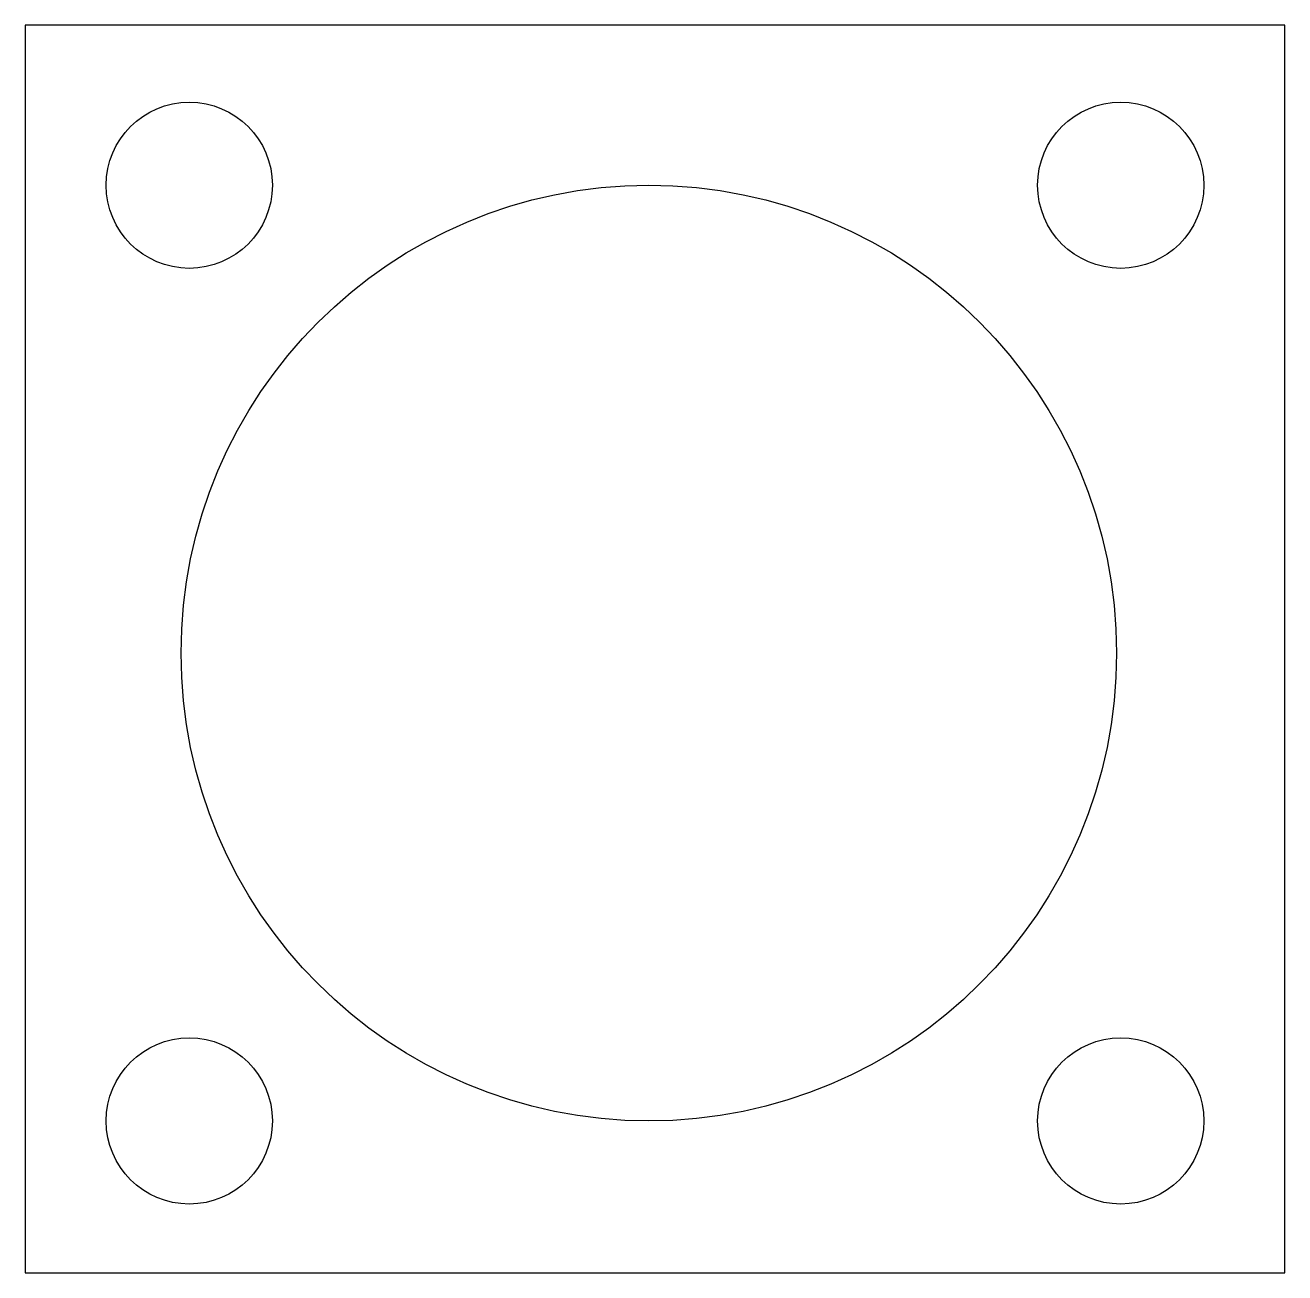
# Model space of a CAD drawing. Header units: inches. Extents: x 2.6 to 12.08, y -9.02 to 0.37.
import ezdxf

# ---------------------------------------------------------------- set-up
doc = ezdxf.new("R2010")
doc.units = ezdxf.units.IN
doc.header["$MEASUREMENT"] = 0

msp = doc.modelspace()

# ---------------------------------------------------------------- linework, layer by layer
msp.add_lwpolyline([(12.0839, 0.3709), (2.596, 0.3709), (2.596, -9.0243), (12.0839, -9.0243)], close=True)
for centre, radius in [((3.8322, -0.8344), 0.6258), ((10.8477, -0.8344), 0.6258), ((7.2936, -4.3576), 3.5232), ((3.8322, -7.8808), 0.6258), ((10.8477, -7.8808), 0.6258)]:
    msp.add_circle(centre, radius)

doc.saveas('drawing.dxf')
